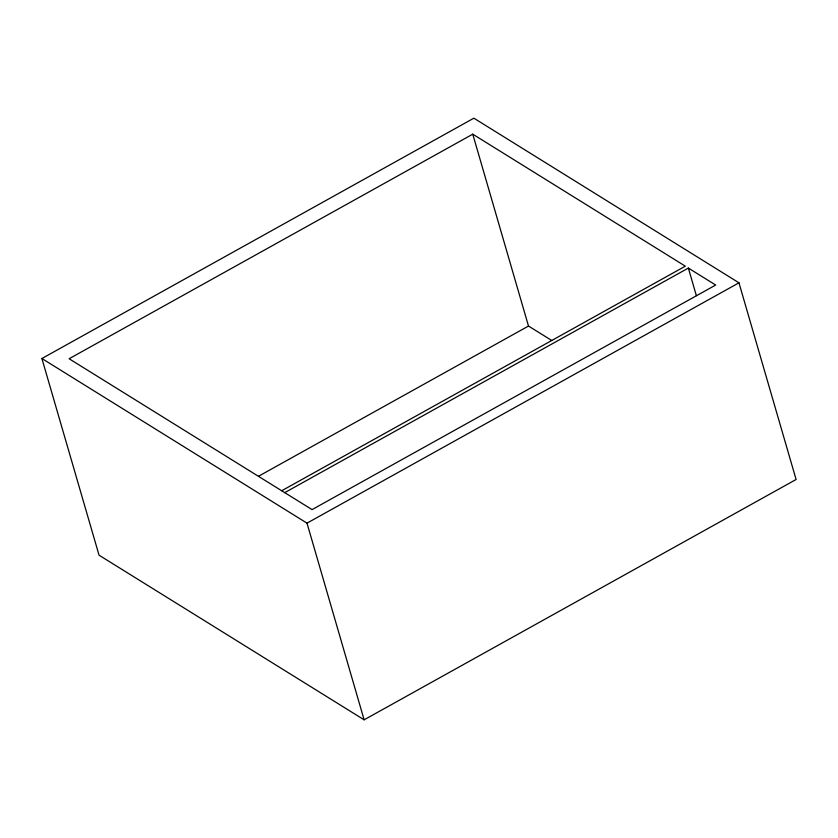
<?xml version="1.0" encoding="UTF-8"?>
<svg xmlns="http://www.w3.org/2000/svg" width="838" height="838" viewBox="0 0 838 838"><rect width="100%" height="100%" fill="white"/><g stroke="black" fill="none" stroke-linecap="round" stroke-linejoin="round"><path stroke-width="1.26" d="M41.9 358.517L473.868 118.179L738.959 282.815L796.1 479.483L364.132 719.821L99.041 555.185L41.9 358.517L307.001 523.153L364.132 719.821M281.694 490.754L685.316 266.18L472.758 134.174L69.125 358.748L312.061 509.609L715.683 285.046L688.354 268.066L284.731 492.639M258.649 476.183L528.495 326.045L551.75 340.479M307.001 523.153L738.959 282.815M688.354 268.066L696.368 295.657M472.758 134.174L528.495 326.045"/></g></svg>
